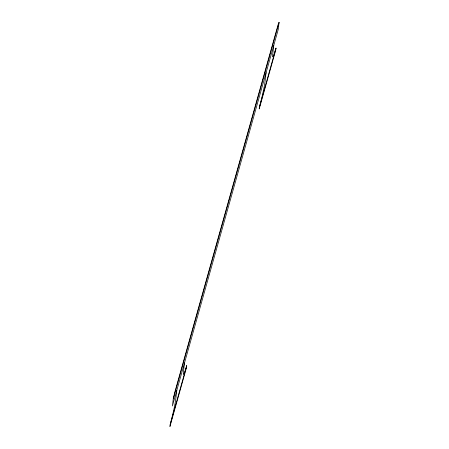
<?xml version="1.0" encoding="UTF-8"?>
<svg xmlns="http://www.w3.org/2000/svg" width="449" height="449" viewBox="0 0 449 449"><rect width="100%" height="100%" fill="white"/><g stroke="black" fill="none" stroke-linecap="round" stroke-linejoin="round"><path stroke-width="0.67" d="M176.811 390.338L175.699 399.576A20.654 1.285 -76.1 0 1 170.182 424.496L169.935 426.55L186.464 367.742L186.711 365.688A20.654 1.285 -76.1 0 1 183.417 372.131L184.528 362.893M173.269 398.835L172.405 406.019L278.2 29.634L279.065 22.45L278.206 24.319L174.616 392.858L173.269 398.835L279.065 22.45M266.077 72.76L264.966 82.004A20.654 1.285 -76.1 0 1 259.449 106.924L259.202 108.978L275.731 50.165L275.978 48.116A20.654 1.285 -76.1 0 1 272.683 54.559L273.795 45.321M170.182 424.496L186.711 365.688M259.449 106.924L275.978 48.116"/></g></svg>
